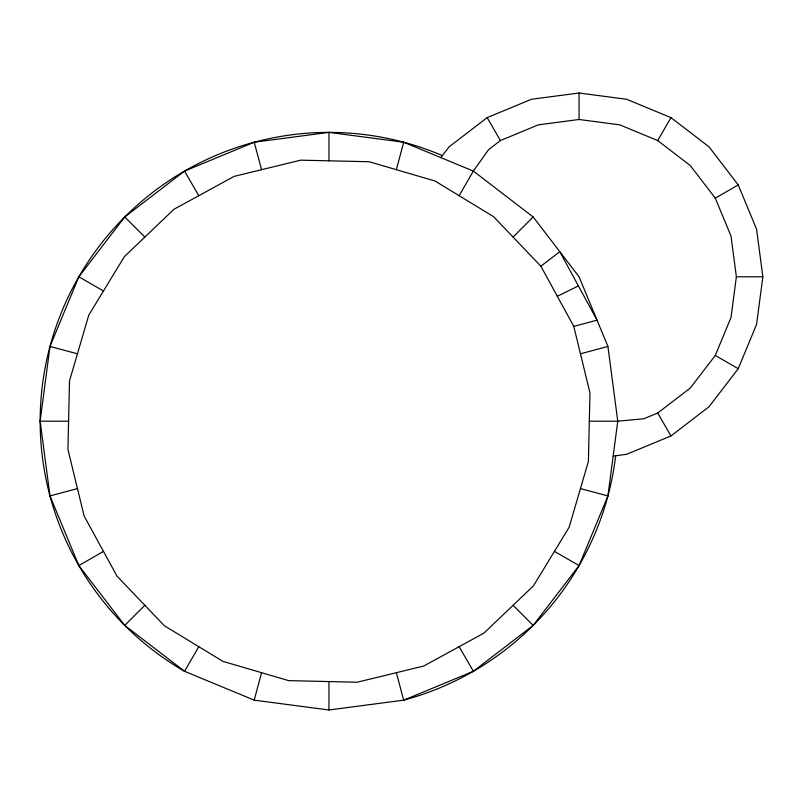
<?xml version="1.0" encoding="UTF-8"?>
<svg xmlns="http://www.w3.org/2000/svg" width="803" height="803" viewBox="0 0 803 803"><rect width="100%" height="100%" fill="white"/><g stroke="black" fill="none" stroke-linecap="round" stroke-linejoin="round"><path stroke-width="1.2" d="M40.15 421.194L49.987 346.444L78.845 276.794L124.736 216.981L184.549 171.079L254.21 142.231L328.959 132.385L403.698 142.231L473.358 171.079L533.172 216.981L579.063 276.794L607.921 346.444L617.758 421.194L607.921 495.943L579.063 565.593L533.172 625.407L473.358 671.298L403.698 700.156L328.959 709.993L254.21 700.156L184.549 671.298L124.736 625.407L78.845 565.593L49.987 495.943L40.15 421.194L68.586 421.194M459.135 195.701L473.358 171.079L488.565 149.659L500.41 140.565L538.351 124.846L579.063 119.486L619.775 124.846L657.717 140.565L690.299 165.559L715.292 198.14L731.011 236.072L736.371 276.794L731.011 317.506L715.292 355.438L690.299 388.02L657.717 413.013L643.916 418.734L617.758 421.194L589.322 421.194M440.837 157.609L449.108 146.839L487.17 117.629L531.496 99.271L579.063 93.007L626.631 99.271L670.957 117.629L709.019 146.839L738.228 184.901L756.587 229.226L762.85 276.794L756.587 324.352L738.228 368.677L709.019 406.74L670.957 435.949L626.631 454.307L613.161 456.084M254.21 700.156L261.567 672.693M396.341 169.694L403.698 142.231M198.773 646.676L184.549 671.298A288.809 288.809 0 0 1 70.624 292.061A288.809 288.809 0 0 1 442.343 155.581M657.717 140.565L670.957 117.629M124.736 625.407L144.841 605.301M513.067 237.076L533.172 216.981M540.881 266.205L559.801 251.69L597.041 320.176L573.774 326.339L540.881 266.205L493.544 216.639L434.995 181.006L369.219 161.744L300.703 160.168L234.105 176.379L173.97 209.262L124.405 256.599L88.772 315.147L69.51 380.923L67.934 449.449L84.134 516.038L117.027 576.173L164.364 625.738L222.913 661.371L288.689 680.633L357.205 682.219L423.803 666.008L483.938 633.115L533.503 585.788L569.136 527.23L588.398 461.454L589.974 392.938L573.774 326.339M78.845 565.593L103.467 551.38M715.292 198.14L738.228 184.901M557.322 296.277L578.421 285.928M49.987 495.943L77.449 488.585M580.459 353.802L607.921 346.444M736.371 276.794L762.85 276.794M49.987 346.444L77.449 353.802M580.459 488.585L607.921 495.943M715.292 355.438L738.228 368.677M78.845 276.794L103.467 291.007M554.441 551.38L579.063 565.593M124.736 216.981L144.841 237.076M513.067 605.301L533.172 625.407M487.17 117.629L500.41 140.565M657.717 413.013L670.957 435.949M184.549 171.079L198.773 195.701M459.135 646.676L473.358 671.298M254.21 142.231L261.567 169.694M396.341 672.693L403.698 700.156A288.809 288.809 0 0 0 615.68 455.793M579.063 93.007L579.063 119.486M328.959 132.385L328.959 160.821M328.959 681.566L328.959 709.993"/></g></svg>
